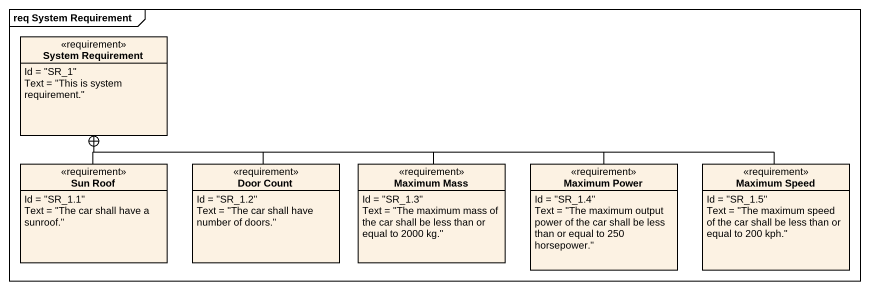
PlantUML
@startuml
mainframe req System Requirement
hide circle
hide empty members
class "System Requirement" as System_Requirement <<requirement>> {
  Id = "SR_1"
  Text = "This is system requirement."
}
class "Sun Roof" as Sun_Roof <<requirement>> {
  Id = "SR_1.1"
  Text = "The car shall have a sunroof."
}
class "Door Count" as Door_Count <<requirement>> {
  Id = "SR_1.2"
  Text = "The car shall have number of doors."
}
class "Maximum Mass" as Maximum_Mass <<requirement>> {
  Id = "SR_1.3"
  Text = "The maximum mass of the car shall be less than or equal to 2000 kg."
}
class "Maximum Power" as Maximum_Power <<requirement>> {
  Id = "SR_1.4"
  Text = "The maximum output power of the car shall be less than or equal to 250 horsepower."
}
class "Maximum Speed" as Maximum_Speed <<requirement>> {
  Id = "SR_1.5"
  Text = "The maximum speed of the car shall be less than or equal to 200 kph."
}
Sun_Roof -up-+ System_Requirement
Door_Count -up-+ System_Requirement
Maximum_Mass -left-+ System_Requirement
Maximum_Power -left-+ System_Requirement
Maximum_Speed -left-+ System_Requirement
@enduml
